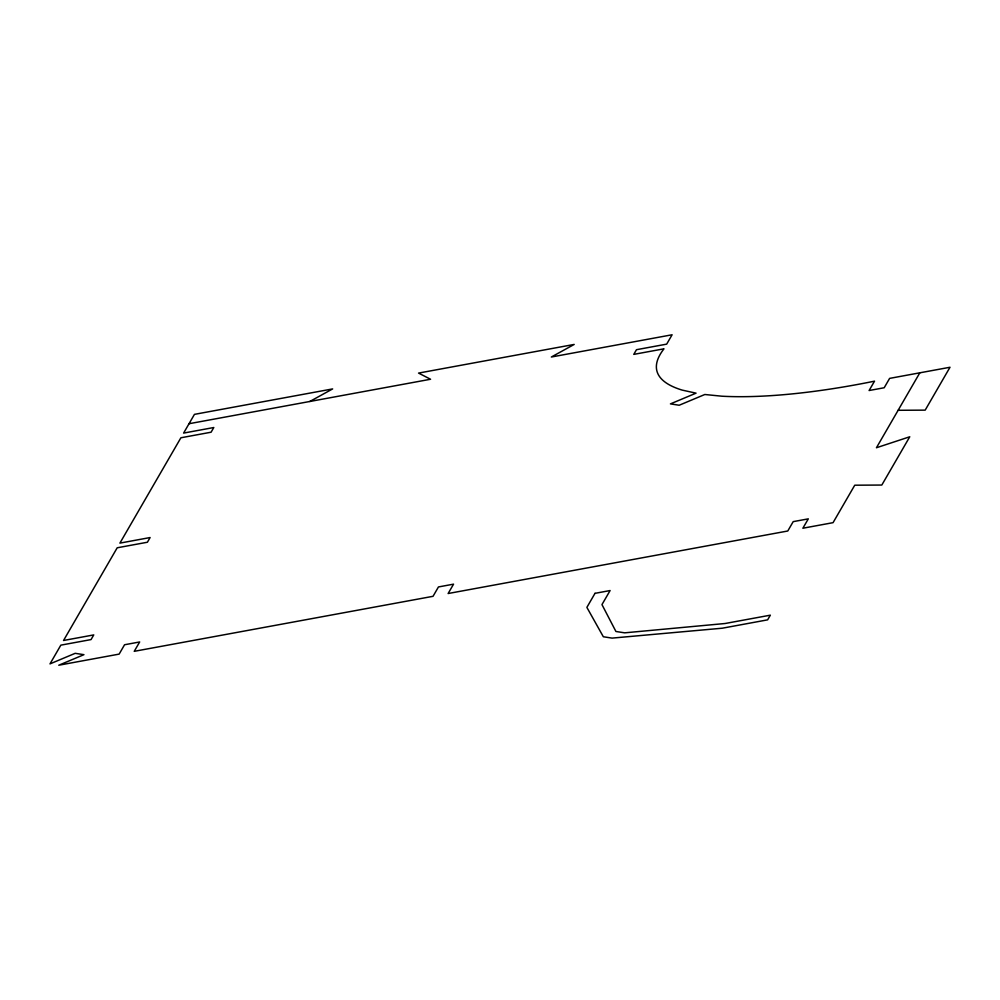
<?xml version="1.0" encoding="UTF-8"?>
<svg xmlns="http://www.w3.org/2000/svg" width="1000" height="1000" viewBox="0 0 1000 1000"><rect width="100%" height="100%" fill="white"/><g stroke="black" fill="none" stroke-linecap="round" stroke-linejoin="round"><path stroke-width="1.5" d="M919.812 372.825L876.438 447.75L909.762 436.775L881.812 485.05L854.75 485.2L833.062 522.663L802.875 528.225L808.3 518.862L793.2 521.638L787.775 531L448.125 593.525L453.55 584.163L438.45 586.95L433.038 596.312L134.238 651.325L139.662 641.963L124.562 644.75L119.138 654.112L58.762 665.225L83.938 654.675L75.188 653.325L50 663.888L60.838 645.15L91.037 639.587L93.75 634.913L63.55 640.475L117.2 547.788L147.4 542.238L150.1 537.55L119.913 543.112L180.9 437.775L211.088 432.212L213.8 427.525L183.612 433.088L194.45 414.363L332.65 388.913L309.8 401.488M189.025 423.725L430.562 379.25L418.55 373.088L574.188 344.438L551.337 357.013L672.1 334.775L666.675 344.137L636.487 349.7L633.775 354.375L663.975 348.825A250.613 63.6 -14 0 0 682.2 390.112L696.062 393.15L670.438 403.888L679.188 405.238L704.825 394.5L721.862 396.2A250.613 63.6 -14 0 0 874.525 381.163L869.1 390.525L884.2 387.75L889.613 378.387L950 367.262L925.188 410.138L898.125 410.288M595 593.337L586.875 607.388L603.337 636.763L612.087 638.112L722.337 628.2L767.625 619.85L770.337 615.175L725.05 623.513L624.675 632.837L615.925 631.487L601.962 604.6L610.1 590.55L595 593.337"/></g></svg>
